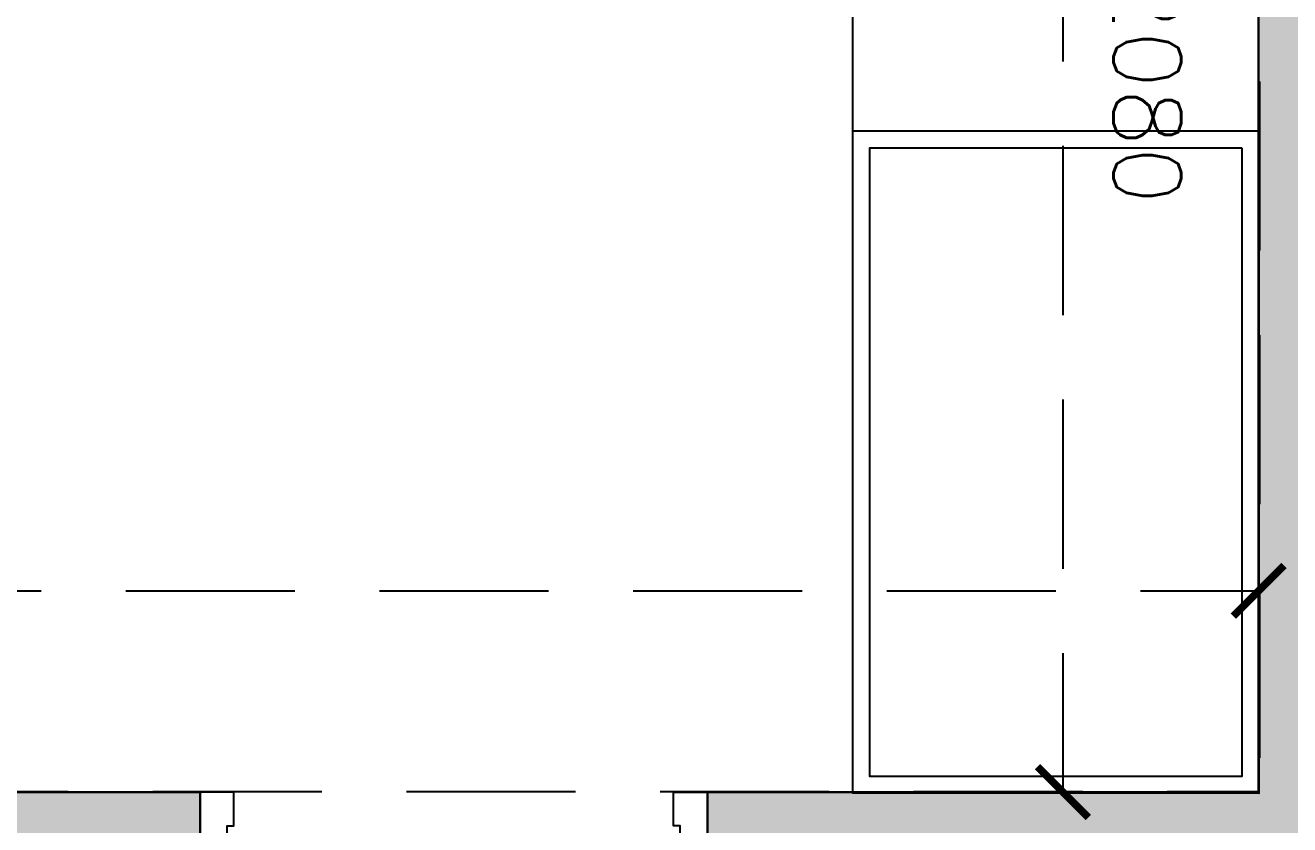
# Model space of a CAD drawing. Header units: millimetres. Extents: x -414464 to 1686, y -90036 to 108605.
# Drawn here: x -109863 to -107994, y -85733 to -84551 of the extents above; entities that cross this region are included whole.
import ezdxf

# ---------------------------------------------------------------- set-up
doc = ezdxf.new("R2010")
doc.units = ezdxf.units.MM
doc.header["$LTSCALE"] = 1000
doc.header["$MEASUREMENT"] = 0
for name, pattern in [('$1$AUDIT_D_120904163729-0', [0]), ('$36$HIDDEN', [0.375, 0.25, -0.125]), ('3BHK-A$1$AUDIT_D_120904163729-0', [0]), ('3BHK-A$1$HIDDEN', [0.375, 0.25, -0.125]), ('AUDIT_D_120904163729-0', [0]), ('T8(T9 IS SIMILAR) - DIMENSION & TEXTING$1$HIDDEN', [0.375, 0.25, -0.125]), ('T8(T9 IS SIMILAR)$1$$0$HIDDEN', [0.375, 0.25, -0.125])]:
    doc.linetypes.add(name, pattern=pattern)
doc.layers.get('0').update_dxf_attribs({"linetype": 'AUDIT_D_120904163729-0'})
for name, color, linetype in [('$0$A-HATCH -160', 251, '$1$AUDIT_D_120904163729-0'), ('$21$A-DIMENSIONS', 2, '$36$HIDDEN'), ('3BHK-A$1$A-DOOR-FULL', 2, 'Continuous'), ('3BHK-A$1$a-furniture', 8, 'Continuous'), ('3BHK-A$1$A-HATCH -160', 251, '3BHK-A$1$AUDIT_D_120904163729-0'), ('a-rcc', 3, 'Continuous'), ('T8(T9 IS SIMILAR) - DIMENSION & TEXTING$1$A-DIMENSIONS', 2, 'T8(T9 IS SIMILAR) - DIMENSION & TEXTING$1$HIDDEN'), ('T8(T9 IS SIMILAR)$1$$6$a-beam 2', 50, 'Continuous'), ('T8(T9 IS SIMILAR)$1$S-BEAM', 20, 'T8(T9 IS SIMILAR)$1$$0$HIDDEN')]:
    doc.layers.add(name, color=color, linetype=linetype)
doc.layers.add('3BHK-A$1$A-WALL- 160', color=6, linetype='Continuous', lineweight=30)
doc.layers.add('T8(T9 IS SIMILAR)$1$D&W', color=8, linetype='Continuous', lineweight=25)
doc.styles.add('T8(T9 IS SIMILAR) - DIMENSION & TEXTING$1$Romans 1', font='romans.shx', dxfattribs={"height": 100})
doc.dimstyles.new('T8(T9 IS SIMILAR) - DIMENSION & TEXTING$1$ALPINE S', dxfattribs={"dimscale": 0, "dimtxt": 100, "dimasz": 75, "dimexe": 0, "dimexo": 0, "dimgap": 75, "dimtad": 1, "dimdec": 0, "dimzin": 0, "dimdsep": 46, "dimtxsty": 'T8(T9 IS SIMILAR) - DIMENSION & TEXTING$1$Romans 1', "dimblk": 'T8(T9 IS SIMILAR) - DIMENSION & TEXTING$1$_ArchTick', "dimcen": 0.09, "dimclrd": 256, "dimclre": 256, "dimclrt": 7, "dimadec": 0, "dimazin": 0, "dimtfac": 1, "dimtdec": 0, "dimtofl": 0, "dimtmove": 1, "dimatfit": 0, "dimldrblk": 'T8(T9 IS SIMILAR) - DIMENSION & TEXTING$1$_Open90', "dimfxl": 1, "dimtolj": 1, "dimtzin": 0, "dimarcsym": 0})

# ---------------------------------------------------------------- blocks, each defined once
blk = doc.blocks.new('*U2752')
for points in [[(-710, 0), (-670, 0), (-670, 30), (-660, 30), (-660, 80), (-710, 80)], [(40, 0), (0, 0), (0, 30), (-10, 30), (-10, 80), (40, 80)], [(0, 0), (0, -670), (-30, -670), (-30, 0)]]:
    blk.add_lwpolyline(points, close=True)
at = {"color": 0, "linetype": 'ByBlock', "ltscale": 0.25}
blk.add_arc((1, 0.4), 671, 180.0347, 267.627, dxfattribs=at)
blk = doc.blocks.new('3BHK-A')
at = {"layer": '3BHK-A$1$A-HATCH -160', "linetype": 'ByBlock'}
h = blk.add_hatch(dxfattribs=at)
h.set_pattern_fill('ZIGZAG', color=256, scale=250)
h.set_pattern_definition([(9e-15, (1e-08, 0), (31.25, 31.25), [31.25, -31.25]), (90, (31.25, 0), (-31.25, 31.25), [31.25, -31.25])])
h.paths.add_polyline_path([(1185182.8, -5714749.5), (1186532.7, -5714749.5), (1186532.7, -5714149.5), (1186632.7, -5714149.5), (1186632.7, -5714749.5), (1188712.7, -5714749.5), (1188712.7, -5714049.5), (1189032.5, -5714049.5), (1189032.5, -5714149.5), (1188812.7, -5714149.5), (1188812.7, -5715449.5), (1189032.5, -5715449.5), (1189032.5, -5715549.5), (1188712.7, -5715549.5), (1188712.7, -5714849.5), (1186632.7, -5714849.5), (1186632.7, -5715664.5), (1186532.7, -5715664.5), (1186532.7, -5714849.5), (1185182.8, -5714849.5)])
h.paths.add_polyline_path([(1185182.8, -5713249.5), (1185782.7, -5713249.5), (1185782.7, -5713149.5), (1185182.8, -5713149.5)])
h.paths.add_polyline_path([(1186532.7, -5710699.5), (1186632.7, -5710699.5), (1186632.7, -5713249.5), (1186532.7, -5713249.5)])
h.paths.add_polyline_path([(1186532.7, -5717399.5), (1186632.7, -5717399.5), (1186632.7, -5716414.5), (1186532.7, -5716414.5)])
h.paths.add_polyline_path([(1194902.2, -5715375), (1194082.3, -5715375), (1194082.3, -5715475), (1194902.2, -5715475)])
h.paths.add_polyline_path([(1195782.2, -5715375), (1196682.2, -5715375), (1196682.2, -5715475), (1195782.2, -5715475)])
h.paths.add_polyline_path([(1194132.5, -5714149.9), (1196532.4, -5714149.9), (1196532.4, -5714049.9), (1194132.5, -5714049.9)])
h.paths.add_polyline_path([(1197432.4, -5711800.2), (1197532.4, -5711800.2), (1197532.4, -5714149.9), (1197432.4, -5714149.9)])
h.paths.add_polyline_path([(1198282.4, -5714149.9), (1198958.7, -5714149.9), (1198958.7, -5714049.9), (1198282.4, -5714049.9)])
h.paths.add_polyline_path([(1196871.9, -5720208.6), (1196082.2, -5720209.7), (1196082.3, -5720109.7), (1196082.2, -5720109.7), (1196182.2, -5720109.7), (1196871.9, -5720108.6)])
h.paths.add_polyline_path([(1193397.2, -5709939.9), (1193882.3, -5709939.6), (1193882.3, -5710040.1), (1193397.3, -5710040.1)])
h.paths.add_polyline_path([(1186632.7, -5708554.7), (1187192.3, -5708554.8), (1187192.3, -5708654.7), (1186632.7, -5708654.7)])
h.paths.add_polyline_path([(1194182.3, -5715724), (1194082.3, -5715724), (1194082.3, -5715474), (1194182.3, -5715474)])
at = {"layer": '3BHK-A$1$a-furniture', "extrusion": (-3.77334e-05, 0.000376539, 1)}
blk.add_line((1187610.3, -5715448.4, 0), (1187610.3, -5714848.4, 0), dxfattribs=at)
at = {"layer": '3BHK-A$1$a-furniture'}
blk.add_line((1186631, -5715448.4, 0), (1188713.4, -5715448.4, 0), dxfattribs=at)
at = {"layer": '3BHK-A$1$a-furniture', "elevation": 0}
for points in [[(1187610.3, -5714848.4), (1186630.9, -5714848.4), (1186631, -5715448.4), (1187610.3, -5715448.4)], [(1187585.3, -5714873.4), (1186655.9, -5714873.4), (1186656, -5715423.4), (1187585.3, -5715423.4)]]:
    blk.add_lwpolyline(points, close=True, dxfattribs=at)
at = {"layer": '3BHK-A$1$A-WALL- 160', "linetype": 'ByBlock'}
for p, q in [((1188712.7, -5714848.5, 0), (1186632.7, -5714848.5, 0)), ((1186632.7, -5714848.5, 0), (1186632.7, -5715663.5, 0)), ((1186632.7, -5715663.5, 0), (1186532.7, -5715663.5, 0)), ((1186632.7, -5716413.5, 0), (1186532.7, -5716413.5, 0)), ((1186632.7, -5716413.5, 0), (1186632.7, -5717398.5, 0))]:
    blk.add_line(p, q, dxfattribs=at)
at = {"layer": '3BHK-A$1$A-DOOR-FULL', "linetype": '3BHK-A$1$HIDDEN', "rotation": 270}
blk.add_blockref('*U2752', (1186552.7, -5716373.5, 0), dxfattribs=at)
blk = doc.blocks.new('T8(T9 IS SIMILAR) - DIMENSION & TEXTING$1$_ArchTick')
at = {"color": 0, "linetype": 'ByBlock', "const_width": 0.15}
blk.add_lwpolyline([(-0.5, -0.5), (0.5, 0.5)], dxfattribs=at)
blk = doc.blocks.new('*D1450')
at = {"layer": 'T8(T9 IS SIMILAR) - DIMENSION & TEXTING$1$A-DIMENSIONS', "linetype": 'T8(T9 IS SIMILAR) - DIMENSION & TEXTING$1$HIDDEN', "lineweight": -2, "transparency": 16777216}
for p, q in [((1223831.7, -5715361), (1223831.7, -5715137.9)), ((1225911.9, -5715311), (1225911.9, -5715137.9))]:
    blk.add_line(p, q, dxfattribs=at)
at = {"layer": 'T8(T9 IS SIMILAR) - DIMENSION & TEXTING$1$A-DIMENSIONS', "lineweight": -2, "transparency": 16777216}
blk.add_line((1223831.7, -5715137.9), (1225911.9, -5715137.9), dxfattribs=at)
at = {"layer": 'T8(T9 IS SIMILAR) - DIMENSION & TEXTING$1$A-DIMENSIONS', "linetype": 'ByBlock', "lineweight": -2, "transparency": 16777216, "xscale": 75, "yscale": 75, "zscale": 75, "rotation": 180}
blk.add_blockref('T8(T9 IS SIMILAR) - DIMENSION & TEXTING$1$_ArchTick', (1223831.7, -5715137.9), dxfattribs=at)
at = {"layer": 'T8(T9 IS SIMILAR) - DIMENSION & TEXTING$1$A-DIMENSIONS', "linetype": 'ByBlock', "lineweight": -2, "transparency": 16777216, "xscale": 75, "yscale": 75, "zscale": 75}
blk.add_blockref('T8(T9 IS SIMILAR) - DIMENSION & TEXTING$1$_ArchTick', (1225911.9, -5715137.9), dxfattribs=at)
at = {"layer": 'T8(T9 IS SIMILAR) - DIMENSION & TEXTING$1$A-DIMENSIONS', "color": 7, "linetype": 'ByBlock', "transparency": 16777216, "insert": (1224871.8, -5715012.9), "char_height": 100, "attachment_point": 5, "style": 'T8(T9 IS SIMILAR) - DIMENSION & TEXTING$1$Romans 1'}
blk.add_mtext('\\A1;2080', dxfattribs=at)
blk = doc.blocks.new('T8(T9 IS SIMILAR) - DIMENSION & TEXTING$1$_Open90')
at = {"color": 0, "linetype": 'ByBlock', "lineweight": -2}
for p, q in [((-0.5, 0.5), (0, 0)), ((0, 0), (-1, 0)), ((0, 0), (-0.5, -0.5))]:
    blk.add_line(p, q, dxfattribs=at)
blk = doc.blocks.new('*D1391')
at = {"layer": 'T8(T9 IS SIMILAR) - DIMENSION & TEXTING$1$A-DIMENSIONS', "linetype": 'T8(T9 IS SIMILAR) - DIMENSION & TEXTING$1$HIDDEN', "lineweight": -2, "transparency": 16777216}
for p, q in [((1225447.5, -5714848.5), (1225614.3, -5714848.5)), ((1225447.5, -5719523.3), (1225614.3, -5719523.3))]:
    blk.add_line(p, q, dxfattribs=at)
at = {"layer": 'T8(T9 IS SIMILAR) - DIMENSION & TEXTING$1$A-DIMENSIONS', "lineweight": -2, "transparency": 16777216}
blk.add_line((1225614.3, -5719523.3), (1225614.3, -5714848.5), dxfattribs=at)
at = {"layer": 'T8(T9 IS SIMILAR) - DIMENSION & TEXTING$1$A-DIMENSIONS', "linetype": 'ByBlock', "lineweight": -2, "transparency": 16777216, "xscale": 75, "yscale": 75, "zscale": 75}
for p, rotation in [((1225614.3, -5714848.5), 90), ((1225614.3, -5719523.3), 270)]:
    blk.add_blockref('T8(T9 IS SIMILAR) - DIMENSION & TEXTING$1$_ArchTick', p, dxfattribs=dict(at, rotation=rotation))
at = {"layer": 'T8(T9 IS SIMILAR) - DIMENSION & TEXTING$1$A-DIMENSIONS', "color": 7, "linetype": 'ByBlock', "transparency": 16777216, "insert": (1225489.3, -5717185.9), "char_height": 100, "attachment_point": 5, "rotation": 90, "style": 'T8(T9 IS SIMILAR) - DIMENSION & TEXTING$1$Romans 1'}
blk.add_mtext('\\A1;4675', dxfattribs=at)
blk = doc.blocks.new('T8(T9 IS SIMILAR) - DIMENSION & TEXTING')
at = {"layer": 'T8(T9 IS SIMILAR) - DIMENSION & TEXTING$1$A-DIMENSIONS', "linetype": 'ByBlock'}
dim = blk.add_linear_dim(base=(1225614.3, -5714848.5, 0.5), p1=(1225447.5, -5719523.3, 1), p2=(1225447.5, -5714848.5, 1), angle=270, dimstyle='T8(T9 IS SIMILAR) - DIMENSION & TEXTING$1$ALPINE S', override={"dimscale": 1, "dimfxl": 5, "dimarcsym": 1}, dxfattribs=at)
dim.commit()
dim.dimension.update_dxf_attribs({"geometry": '*D1391', "text_midpoint": (1225489.3, -5717185.9, 0.5)})
dim = blk.add_linear_dim(base=(1225911.9, -5715137.9, 0.5), p1=(1223831.7, -5715361, 0.5), p2=(1225911.9, -5715311, 0.5), dimstyle='T8(T9 IS SIMILAR) - DIMENSION & TEXTING$1$ALPINE S', override={"dimscale": 1, "dimfxl": 5, "dimarcsym": 1}, dxfattribs=at)
dim.commit()
dim.dimension.update_dxf_attribs({"geometry": '*D1450', "text_midpoint": (1224871.8, -5715012.9, 0.5)})
blk = doc.blocks.new('T8(T9 IS SIMILAR)')
at = {"layer": 'T8(T9 IS SIMILAR)$1$D&W', "linetype": 'ByBlock', "xscale": -1}
blk.add_blockref('3BHK-A', (2412544.6, 0, 0.5), dxfattribs=at)
at = {"layer": 'T8(T9 IS SIMILAR)$1$$6$a-beam 2', "linetype": 'ByBlock'}
blk.add_blockref('T8(T9 IS SIMILAR) - DIMENSION & TEXTING', (0, 0), dxfattribs=at)
at = {"layer": 'T8(T9 IS SIMILAR)$1$S-BEAM'}
for p, q in [((1227361.3, -5714846.5, -0.5), (1222611.4, -5714846.5, -0.5)), ((1225911.2, -5719483.5, -0.5), (1225911.2, -5714846.5, -0.4))]:
    blk.add_line(p, q, dxfattribs=at)
blk = doc.blocks.new('A$C48506478')
at = {"layer": '$21$A-DIMENSIONS', "linetype": 'ByBlock'}
blk.add_blockref('T8(T9 IS SIMILAR)', (-1195542.6, 5727884.6), dxfattribs=at)
at = {"layer": '$0$A-HATCH -160', "linetype": 'ByBlock'}
blk.add_blockref('T8(T9 IS SIMILAR) - DIMENSION & TEXTING', (-1195542.6, 5727884.6), dxfattribs=at)

msp = doc.modelspace()

# ---------------------------------------------------------------- block references
at = {"layer": 'a-rcc', "linetype": 'ByBlock', "rotation": 270}
msp.add_blockref('A$C48506478', (-121076, -55315.3, 0), dxfattribs=at)

doc.saveas('drawing.dxf')
